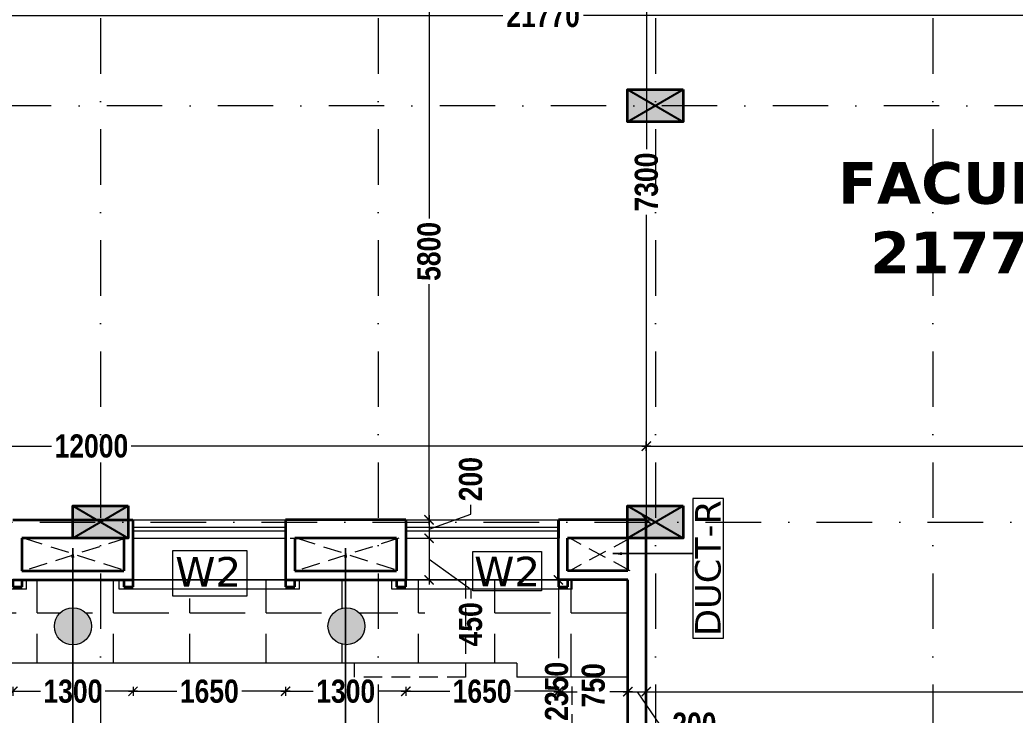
# Model space of a CAD drawing. Header units: millimetres. Extents: x -3092155 to 4513934, y -12317808 to 1850003.
# Drawn here: x -442386 to -431625, y -5577972 to -5570459 of the extents above; entities that cross this region are included whole.
import ezdxf

# ---------------------------------------------------------------- set-up
doc = ezdxf.new("R2010")
doc.units = ezdxf.units.MM
doc.header["$LTSCALE"] = 2
doc.header["$MEASUREMENT"] = 0
doc.header["$PDMODE"] = 34
doc.header["$PDSIZE"] = 500
for name, pattern in [('DASHDOT', [1, 0.5, -0.25, 0, -0.25]), ('DASHED2', [0.375, 0.25, -0.125]), ('HIDDEN', [0.375, 0.25, -0.125])]:
    doc.linetypes.add(name, pattern=pattern)
for name, color, linetype, lineweight in [('COL. R', 140, 'Continuous', 15), ('coloumn', 10, 'Continuous', 35), ('cornice', 12, 'Continuous', 25), ('D DIM', 250, 'Continuous', 9), ('DUCT', 37, 'Continuous', 35), ('glass', 5, 'Continuous', 15), ('GRID', 251, 'DASHDOT', 5), ('HAT', 42, 'Continuous', 5), ('PROJ', 251, 'HIDDEN', 5), ('SILL', 74, 'Continuous', 9), ('TEXT', 7, 'Continuous', 13), ('W2', 162, 'Continuous', 5)]:
    doc.layers.add(name, color=color, linetype=linetype, lineweight=lineweight)
doc.layers.add('DOT', color=7, linetype='DASHED2', lineweight=0, true_color=0x89067c)
doc.layers.add('duct text', color=7, linetype='Continuous', lineweight=5, true_color=0x30182a)
doc.styles.add('door', font='arial.ttf', dxfattribs={"height": 70})
doc.styles.add('INNER DIM', font='ARIALNB.TTF', dxfattribs={"height": 250})
doc.styles.add('style2', font='verdana.ttf')
doc.dimstyles.new('DOOR', dxfattribs={"dimtxt": 100, "dimasz": 100, "dimexe": 25, "dimexo": 50, "dimgap": 25, "dimtad": 0, "dimtih": 1, "dimtoh": 1, "dimdec": 0, "dimzin": 3, "dimdsep": 46, "dimtxsty": 'door', "dimblk": 'OBLIQUE', "dimcen": 200, "dimclrd": 256, "dimclre": 256, "dimclrt": 256, "dimadec": 0, "dimazin": 0, "dimtfac": 1, "dimtdec": 0, "dimtofl": 0, "dimtmove": 2, "dimatfit": 3, "dimfxl": 300, "dimfxlon": 1, "dimfrac": 1, "dimtolj": 1, "dimtzin": 0, "dimlwd": -1, "dimlwe": -1, "dimarcsym": 0})
doc.dimstyles.new('external final', dxfattribs={"dimscale": 0, "dimtxt": 250, "dimasz": 100, "dimexe": 50, "dimexo": 50, "dimgap": 50, "dimtad": 0, "dimdec": 0, "dimzin": 0, "dimdsep": 46, "dimtxsty": 'INNER DIM', "dimblk": 'ARCHTICK', "dimcen": 100, "dimdle": 50, "dimclrd": 256, "dimclre": 256, "dimclrt": 256, "dimadec": 0, "dimazin": 0, "dimtfac": 1, "dimtdec": 0, "dimtix": 1, "dimtmove": 1, "dimatfit": 3, "dimfxl": 50, "dimfxlon": 1, "dimtolj": 1, "dimtzin": 0, "dimlwd": -1, "dimlwe": -1, "dimarcsym": 1})

# ---------------------------------------------------------------- blocks, each defined once
blk = doc.blocks.new('_ArchTick')
at = {"color": 0, "linetype": 'ByBlock', "const_width": 0.15}
blk.add_lwpolyline([(-0.5, -0.5), (0.5, 0.5)], dxfattribs=at)
blk = doc.blocks.new('*D40')
at = {"layer": 'D DIM', "ltscale": 100, "transparency": 16777216}
for p, q in [((-436513, -5576511), (-436613, -5576511)), ((-436563, -5576461), (-436563, -5577357)), ((-436563, -5578911), (-436563, -5578073)), ((-436513, -5578861), (-436613, -5578861))]:
    blk.add_line(p, q, dxfattribs=at)
at = {"layer": 'Defpoints', "color": 0, "lineweight": 50, "ltscale": 100, "transparency": 16777216}
for p in [(-436563, -5576511), (-435813, -5576511), (-435613, -5578861)]:
    blk.add_point(p, dxfattribs=at)
at = {"layer": 'D DIM', "ltscale": 100, "transparency": 16777216, "xscale": 100, "yscale": 100, "zscale": 100}
for p, rotation in [((-436563, -5576511), 90), ((-436563, -5578861), 270)]:
    blk.add_blockref('_ArchTick', p, dxfattribs=dict(at, rotation=rotation))
at = {"layer": 'D DIM', "ltscale": 100, "transparency": 16777216, "insert": (-436582, -5577715), "char_height": 250, "attachment_point": 5, "rotation": 90, "style": 'INNER DIM'}
blk.add_mtext('\\A1;2350', dxfattribs=at)
blk = doc.blocks.new('*D41')
at = {"layer": 'D DIM', "ltscale": 100, "transparency": 16777216}
for p, q in [((-436613, -5577719), (-436362, -5577719)), ((-436563, -5577669), (-436563, -5577769)), ((-435763, -5577719), (-436007, -5577719)), ((-435813, -5577669), (-435813, -5577769))]:
    blk.add_line(p, q, dxfattribs=at)
at = {"layer": 'Defpoints', "color": 0, "lineweight": 50, "ltscale": 100, "transparency": 16777216}
for p in [(-436563, -5576511), (-435813, -5576511), (-436563, -5577719)]:
    blk.add_point(p, dxfattribs=at)
at = {"layer": 'D DIM', "ltscale": 100, "transparency": 16777216, "xscale": 100, "yscale": 100, "zscale": 100, "rotation": 180}
blk.add_blockref('_ArchTick', (-436563, -5577719), dxfattribs=at)
at = {"layer": 'D DIM', "ltscale": 100, "transparency": 16777216, "xscale": 100, "yscale": 100, "zscale": 100}
blk.add_blockref('_ArchTick', (-435813, -5577719), dxfattribs=at)
at = {"layer": 'D DIM', "ltscale": 100, "transparency": 16777216, "insert": (-436185, -5577650), "char_height": 250, "attachment_point": 5, "rotation": 90, "style": 'INNER DIM'}
blk.add_mtext('\\A1;750', dxfattribs=at)
blk = doc.blocks.new('*D42')
at = {"layer": 'D DIM', "ltscale": 100, "transparency": 16777216}
for p, q in [((-438263, -5577715), (-437739, -5577715)), ((-438213, -5577665), (-438213, -5577765)), ((-436513, -5577715), (-437038, -5577715)), ((-436563, -5577665), (-436563, -5577765))]:
    blk.add_line(p, q, dxfattribs=at)
at = {"layer": 'Defpoints', "color": 0, "lineweight": 50, "ltscale": 100, "transparency": 16777216}
for p in [(-438213, -5576061), (-436563, -5576061), (-438213, -5577715)]:
    blk.add_point(p, dxfattribs=at)
at = {"layer": 'D DIM', "ltscale": 100, "transparency": 16777216, "xscale": 100, "yscale": 100, "zscale": 100, "rotation": 180}
blk.add_blockref('_ArchTick', (-438213, -5577715), dxfattribs=at)
at = {"layer": 'D DIM', "ltscale": 100, "transparency": 16777216, "xscale": 100, "yscale": 100, "zscale": 100}
blk.add_blockref('_ArchTick', (-436563, -5577715), dxfattribs=at)
at = {"layer": 'D DIM', "ltscale": 100, "transparency": 16777216, "insert": (-437388, -5577715), "char_height": 250, "attachment_point": 5, "style": 'INNER DIM'}
blk.add_mtext('\\A1;1650', dxfattribs=at)
blk = doc.blocks.new('*D43')
at = {"layer": 'D DIM', "ltscale": 100, "transparency": 16777216}
for p, q in [((-439563, -5577715), (-439214, -5577715)), ((-439513, -5577665), (-439513, -5577765)), ((-438163, -5577715), (-438513, -5577715)), ((-438213, -5577665), (-438213, -5577765))]:
    blk.add_line(p, q, dxfattribs=at)
at = {"layer": 'Defpoints', "color": 0, "lineweight": 50, "ltscale": 100, "transparency": 16777216}
for p in [(-439513, -5576061), (-438213, -5576061), (-439513, -5577715)]:
    blk.add_point(p, dxfattribs=at)
at = {"layer": 'D DIM', "ltscale": 100, "transparency": 16777216, "xscale": 100, "yscale": 100, "zscale": 100, "rotation": 180}
blk.add_blockref('_ArchTick', (-439513, -5577715), dxfattribs=at)
at = {"layer": 'D DIM', "ltscale": 100, "transparency": 16777216, "xscale": 100, "yscale": 100, "zscale": 100}
blk.add_blockref('_ArchTick', (-438213, -5577715), dxfattribs=at)
at = {"layer": 'D DIM', "ltscale": 100, "transparency": 16777216, "insert": (-438863, -5577715), "char_height": 250, "attachment_point": 5, "style": 'INNER DIM'}
blk.add_mtext('\\A1;1300', dxfattribs=at)
blk = doc.blocks.new('*D44')
at = {"layer": 'D DIM', "ltscale": 100, "transparency": 16777216}
for p, q in [((-441213, -5577715), (-440688, -5577715)), ((-441163, -5577665), (-441163, -5577765)), ((-439463, -5577715), (-439988, -5577715)), ((-439513, -5577665), (-439513, -5577765))]:
    blk.add_line(p, q, dxfattribs=at)
at = {"layer": 'Defpoints', "color": 0, "lineweight": 50, "ltscale": 100, "transparency": 16777216}
for p in [(-441163, -5576061), (-439513, -5576061), (-441163, -5577715)]:
    blk.add_point(p, dxfattribs=at)
at = {"layer": 'D DIM', "ltscale": 100, "transparency": 16777216, "xscale": 100, "yscale": 100, "zscale": 100, "rotation": 180}
blk.add_blockref('_ArchTick', (-441163, -5577715), dxfattribs=at)
at = {"layer": 'D DIM', "ltscale": 100, "transparency": 16777216, "xscale": 100, "yscale": 100, "zscale": 100}
blk.add_blockref('_ArchTick', (-439513, -5577715), dxfattribs=at)
at = {"layer": 'D DIM', "ltscale": 100, "transparency": 16777216, "insert": (-440338, -5577715), "char_height": 250, "attachment_point": 5, "style": 'INNER DIM'}
blk.add_mtext('\\A1;1650', dxfattribs=at)
blk = doc.blocks.new('*D45')
at = {"layer": 'D DIM', "ltscale": 100, "transparency": 16777216}
for p, q in [((-442513, -5577715), (-442163, -5577715)), ((-442463, -5577665), (-442463, -5577765)), ((-441113, -5577715), (-441463, -5577715)), ((-441163, -5577665), (-441163, -5577765))]:
    blk.add_line(p, q, dxfattribs=at)
at = {"layer": 'Defpoints', "color": 0, "lineweight": 50, "ltscale": 100, "transparency": 16777216}
for p in [(-442463, -5576061), (-441163, -5576061), (-442463, -5577715)]:
    blk.add_point(p, dxfattribs=at)
at = {"layer": 'D DIM', "ltscale": 100, "transparency": 16777216, "xscale": 100, "yscale": 100, "zscale": 100, "rotation": 180}
blk.add_blockref('_ArchTick', (-442463, -5577715), dxfattribs=at)
at = {"layer": 'D DIM', "ltscale": 100, "transparency": 16777216, "xscale": 100, "yscale": 100, "zscale": 100}
blk.add_blockref('_ArchTick', (-441163, -5577715), dxfattribs=at)
at = {"layer": 'D DIM', "ltscale": 100, "transparency": 16777216, "insert": (-441813, -5577715), "char_height": 250, "attachment_point": 5, "style": 'INNER DIM'}
blk.add_mtext('\\A1;1300', dxfattribs=at)
blk = doc.blocks.new('*D542')
at = {"layer": 'D DIM', "ltscale": 100, "transparency": 16777216}
for p, q in [((-435661, -5568561), (-435561, -5568561)), ((-435611, -5568511), (-435611, -5571856)), ((-435611, -5575911), (-435611, -5572567)), ((-435661, -5575861), (-435561, -5575861))]:
    blk.add_line(p, q, dxfattribs=at)
at = {"layer": 'Defpoints', "color": 0, "lineweight": 50, "ltscale": 100, "transparency": 16777216}
for p in [(-435814, -5568561), (-435814, -5575861), (-435611, -5575861)]:
    blk.add_point(p, dxfattribs=at)
at = {"layer": 'D DIM', "ltscale": 100, "transparency": 16777216, "xscale": 100, "yscale": 100, "zscale": 100}
for p, rotation in [((-435611, -5568561), 90), ((-435611, -5575861), 270)]:
    blk.add_blockref('_ArchTick', p, dxfattribs=dict(at, rotation=rotation))
at = {"layer": 'D DIM', "ltscale": 100, "transparency": 16777216, "insert": (-435611, -5572211), "char_height": 250, "attachment_point": 5, "rotation": 90, "style": 'INNER DIM'}
blk.add_mtext('\\A1;7300', dxfattribs=at)
blk = doc.blocks.new('*D549')
at = {"layer": 'D DIM', "ltscale": 100, "transparency": 16777216}
for p, q in [((-438012, -5570061), (-437912, -5570061)), ((-437962, -5570011), (-437962, -5572606)), ((-437962, -5575911), (-437962, -5573316)), ((-438012, -5575861), (-437912, -5575861))]:
    blk.add_line(p, q, dxfattribs=at)
at = {"layer": 'Defpoints', "color": 0, "lineweight": 50, "ltscale": 100, "transparency": 16777216}
for p in [(-438693, -5570061), (-438213, -5575861), (-437962, -5575861)]:
    blk.add_point(p, dxfattribs=at)
at = {"layer": 'D DIM', "ltscale": 100, "transparency": 16777216, "xscale": 100, "yscale": 100, "zscale": 100}
for p, rotation in [((-437962, -5570061), 90), ((-437962, -5575861), 270)]:
    blk.add_blockref('_ArchTick', p, dxfattribs=dict(at, rotation=rotation))
at = {"layer": 'D DIM', "ltscale": 100, "transparency": 16777216, "insert": (-437962, -5572961), "char_height": 250, "attachment_point": 5, "rotation": 90, "style": 'INNER DIM'}
blk.add_mtext('\\A1;5800', dxfattribs=at)
blk = doc.blocks.new('*D550')
at = {"layer": 'D DIM', "ltscale": 100, "transparency": 16777216}
for p, q in [((-437512, -5575801), (-437512, -5575701)), ((-438012, -5575861), (-437912, -5575861)), ((-437962, -5575961), (-437512, -5575801)), ((-437962, -5575811), (-437962, -5576111)), ((-438012, -5576061), (-437912, -5576061))]:
    blk.add_line(p, q, dxfattribs=at)
at = {"layer": 'Defpoints', "color": 0, "lineweight": 50, "ltscale": 100, "transparency": 16777216}
for p in [(-438213, -5575861), (-438213, -5576061), (-437962, -5576061)]:
    blk.add_point(p, dxfattribs=at)
at = {"layer": 'D DIM', "ltscale": 100, "transparency": 16777216, "xscale": 100, "yscale": 100, "zscale": 100}
for p, rotation in [((-437962, -5575861), 90), ((-437962, -5576061), 270)]:
    blk.add_blockref('_ArchTick', p, dxfattribs=dict(at, rotation=rotation))
at = {"layer": 'D DIM', "ltscale": 100, "transparency": 16777216, "insert": (-437512, -5575422), "char_height": 250, "attachment_point": 5, "rotation": 90, "style": 'INNER DIM'}
blk.add_mtext('\\A1;200', dxfattribs=at)
blk = doc.blocks.new('*D551')
at = {"layer": 'D DIM', "ltscale": 100, "transparency": 16777216}
for p, q in [((-437962, -5576011), (-437962, -5576561)), ((-438012, -5576061), (-437912, -5576061)), ((-437962, -5576286), (-437512, -5576612)), ((-438012, -5576511), (-437912, -5576511)), ((-437512, -5576612), (-437512, -5576712))]:
    blk.add_line(p, q, dxfattribs=at)
at = {"layer": 'Defpoints', "color": 0, "lineweight": 50, "ltscale": 100, "transparency": 16777216}
for p in [(-438213, -5576061), (-438213, -5576511), (-437962, -5576511)]:
    blk.add_point(p, dxfattribs=at)
at = {"layer": 'D DIM', "ltscale": 100, "transparency": 16777216, "xscale": 100, "yscale": 100, "zscale": 100}
for p, rotation in [((-437962, -5576061), 90), ((-437962, -5576511), 270)]:
    blk.add_blockref('_ArchTick', p, dxfattribs=dict(at, rotation=rotation))
at = {"layer": 'D DIM', "ltscale": 100, "transparency": 16777216, "insert": (-437512, -5576991), "char_height": 250, "attachment_point": 5, "rotation": 90, "style": 'INNER DIM'}
blk.add_mtext('\\A1;450', dxfattribs=at)
blk = doc.blocks.new('*D566')
at = {"layer": 'D DIM', "ltscale": 100, "transparency": 16777216}
for p, q in [((-435863, -5577719), (-435563, -5577719)), ((-435813, -5577669), (-435813, -5577769)), ((-435713, -5577719), (-435471, -5578072)), ((-435613, -5577669), (-435613, -5577769)), ((-435471, -5578072), (-435371, -5578072))]:
    blk.add_line(p, q, dxfattribs=at)
at = {"layer": 'Defpoints', "color": 0, "lineweight": 50, "ltscale": 100, "transparency": 16777216}
for p in [(-435813, -5577400), (-435613, -5577400), (-435613, -5577719)]:
    blk.add_point(p, dxfattribs=at)
at = {"layer": 'D DIM', "ltscale": 100, "transparency": 16777216, "xscale": 100, "yscale": 100, "zscale": 100, "rotation": 180}
blk.add_blockref('_ArchTick', (-435813, -5577719), dxfattribs=at)
at = {"layer": 'D DIM', "ltscale": 100, "transparency": 16777216, "xscale": 100, "yscale": 100, "zscale": 100}
blk.add_blockref('_ArchTick', (-435613, -5577719), dxfattribs=at)
at = {"layer": 'D DIM', "ltscale": 100, "transparency": 16777216, "insert": (-435093, -5578072), "char_height": 250, "attachment_point": 5, "style": 'INNER DIM'}
blk.add_mtext('\\A1;200', dxfattribs=at)
blk = doc.blocks.new('*D567')
at = {"layer": 'D DIM', "ltscale": 100, "transparency": 16777216}
for p, q in [((-435663, -5577719), (-431086, -5577719)), ((-435613, -5577669), (-435613, -5577769)), ((-425794, -5577719), (-430372, -5577719)), ((-425844, -5577669), (-425844, -5577769))]:
    blk.add_line(p, q, dxfattribs=at)
at = {"layer": 'Defpoints', "color": 0, "lineweight": 50, "ltscale": 100, "transparency": 16777216}
for p in [(-435613, -5577400), (-425844, -5577392), (-425844, -5577719)]:
    blk.add_point(p, dxfattribs=at)
at = {"layer": 'D DIM', "ltscale": 100, "transparency": 16777216, "xscale": 100, "yscale": 100, "zscale": 100, "rotation": 180}
blk.add_blockref('_ArchTick', (-435613, -5577719), dxfattribs=at)
at = {"layer": 'D DIM', "ltscale": 100, "transparency": 16777216, "xscale": 100, "yscale": 100, "zscale": 100}
blk.add_blockref('_ArchTick', (-425844, -5577719), dxfattribs=at)
at = {"layer": 'D DIM', "ltscale": 100, "transparency": 16777216, "insert": (-430729, -5577719), "char_height": 250, "attachment_point": 5, "style": 'INNER DIM'}
blk.add_mtext('\\A1;9770', dxfattribs=at)
blk = doc.blocks.new('*D572')
at = {"layer": 'D DIM', "ltscale": 100, "transparency": 16777216}
for p, q in [((-447663, -5570412), (-437166, -5570412)), ((-447613, -5570462), (-447613, -5570362)), ((-425794, -5570412), (-436291, -5570412)), ((-425844, -5570462), (-425844, -5570362))]:
    blk.add_line(p, q, dxfattribs=at)
at = {"layer": 'Defpoints', "color": 0, "lineweight": 50, "ltscale": 100, "transparency": 16777216}
for p in [(-447613, -5570412), (-447613, -5571611), (-425844, -5571611)]:
    blk.add_point(p, dxfattribs=at)
at = {"layer": 'D DIM', "ltscale": 100, "transparency": 16777216, "xscale": 100, "yscale": 100, "zscale": 100, "rotation": 180}
blk.add_blockref('_ArchTick', (-447613, -5570412), dxfattribs=at)
at = {"layer": 'D DIM', "ltscale": 100, "transparency": 16777216, "xscale": 100, "yscale": 100, "zscale": 100}
blk.add_blockref('_ArchTick', (-425844, -5570412), dxfattribs=at)
at = {"layer": 'D DIM', "ltscale": 100, "transparency": 16777216, "insert": (-436729, -5570412), "char_height": 250, "attachment_point": 5, "style": 'INNER DIM'}
blk.add_mtext('\\A1;21770', dxfattribs=at)
blk = doc.blocks.new('*D577')
at = {"layer": 'D DIM', "ltscale": 100, "transparency": 16777216}
for p, q in [((-447613, -5575115), (-447613, -5575015)), ((-435613, -5575115), (-435613, -5575015)), ((-447663, -5575065), (-442043, -5575065)), ((-435563, -5575065), (-441184, -5575065))]:
    blk.add_line(p, q, dxfattribs=at)
at = {"layer": 'Defpoints', "color": 0, "lineweight": 50, "ltscale": 100, "transparency": 16777216}
for p in [(-435613, -5575065), (-447613, -5575711), (-435613, -5576061)]:
    blk.add_point(p, dxfattribs=at)
at = {"layer": 'D DIM', "ltscale": 100, "transparency": 16777216, "xscale": 100, "yscale": 100, "zscale": 100, "rotation": 180}
blk.add_blockref('_ArchTick', (-447613, -5575065), dxfattribs=at)
at = {"layer": 'D DIM', "ltscale": 100, "transparency": 16777216, "xscale": 100, "yscale": 100, "zscale": 100}
blk.add_blockref('_ArchTick', (-435613, -5575065), dxfattribs=at)
at = {"layer": 'D DIM', "ltscale": 100, "transparency": 16777216, "insert": (-441613, -5575065), "char_height": 250, "attachment_point": 5, "style": 'INNER DIM'}
blk.add_mtext('\\A1;12000', dxfattribs=at)
blk = doc.blocks.new('*D578')
at = {"layer": 'D DIM', "ltscale": 100, "transparency": 16777216}
for p, q in [((-435613, -5575115), (-435613, -5575015)), ((-425844, -5575115), (-425844, -5575015)), ((-435663, -5575065), (-431086, -5575065)), ((-425794, -5575065), (-430372, -5575065))]:
    blk.add_line(p, q, dxfattribs=at)
at = {"layer": 'Defpoints', "color": 0, "lineweight": 50, "ltscale": 100, "transparency": 16777216}
for p in [(-425844, -5575065), (-435613, -5576061), (-425844, -5576061)]:
    blk.add_point(p, dxfattribs=at)
at = {"layer": 'D DIM', "ltscale": 100, "transparency": 16777216, "xscale": 100, "yscale": 100, "zscale": 100, "rotation": 180}
blk.add_blockref('_ArchTick', (-435613, -5575065), dxfattribs=at)
at = {"layer": 'D DIM', "ltscale": 100, "transparency": 16777216, "xscale": 100, "yscale": 100, "zscale": 100}
blk.add_blockref('_ArchTick', (-425844, -5575065), dxfattribs=at)
at = {"layer": 'D DIM', "ltscale": 100, "transparency": 16777216, "insert": (-430729, -5575065), "char_height": 250, "attachment_point": 5, "style": 'INNER DIM'}
blk.add_mtext('\\A1;9770', dxfattribs=at)
blk = doc.blocks.new('S.F')
at = {"layer": 'coloumn', "ltscale": 100}
for points in [[(50455, -5879406), (50455, -5879756), (49855, -5879756), (49855, -5879406)], [(44455, -5883906), (44455, -5884256), (43855, -5884256), (43855, -5883906)], [(50455, -5883906), (50455, -5884256), (49855, -5884256), (49855, -5883906)]]:
    blk.add_hatch(color=256, dxfattribs=at).paths.add_polyline_path(points)
at = {"layer": 'coloumn', "lineweight": 25, "ltscale": 100}
for p, q in [((49855, -5879756), (50455, -5879406)), ((49855, -5879406), (50455, -5879756)), ((43855, -5884256), (44455, -5883906)), ((43855, -5883906), (44455, -5884256)), ((49855, -5884256), (50455, -5883906)), ((49855, -5883906), (50455, -5884256))]:
    blk.add_line(p, q, dxfattribs=at)
at = {"layer": 'coloumn', "ltscale": 100}
for points in [[(50455, -5879406), (50455, -5879756), (49855, -5879756), (49855, -5879406)], [(44455, -5883906), (44455, -5884256), (43855, -5884256), (43855, -5883906)], [(50455, -5883906), (50455, -5884256), (49855, -5884256), (49855, -5883906)]]:
    blk.add_lwpolyline(points, close=True, dxfattribs=at)
blk = doc.blocks.new('yhyjhr')
at = {"layer": 'COL. R', "ltscale": 100}
h = blk.add_hatch(color=256, dxfattribs=at)
h.set_gradient(color1=(0, 127, 255), color2=(41, 148, 255), one_color=1, tint=0.58)
h.paths.add_polyline_path([(-422317, -6086298, 1), (-421917, -6086298, 1)])
blk.add_circle((-422117, -6086298), 200, dxfattribs=at)
blk = doc.blocks.new('_Oblique')
at = {"color": 0, "linetype": 'ByBlock', "lineweight": -2}
blk.add_line((-0.5, -0.5), (0.5, 0.5), dxfattribs=at)
blk = doc.blocks.new('ujuj')
at = {"layer": 'DUCT', "ltscale": 100}
for p, q in [((-427849, -5813156), (-427849, -5813081)), ((-427849, -5813081), (-427749, -5813081)), ((-427749, -5813081), (-427749, -5813156)), ((-426099, -5813156), (-426099, -5813081)), ((-426099, -5813081), (-425999, -5813081)), ((-425999, -5813081), (-425999, -5813156))]:
    blk.add_line(p, q, dxfattribs=at)
at = {"layer": 'PROJ', "ltscale": 250}
blk.add_line((-426099, -5813156), (-427749, -5813156), dxfattribs=at)
at = {"layer": 'SILL', "ltscale": 100}
for p, q in [((-425949, -5813056), (-427899, -5813056)), ((-427899, -5813056), (-427899, -5813156)), ((-425949, -5813056), (-425949, -5813156)), ((-426099, -5813156), (-427749, -5813156))]:
    blk.add_line(p, q, dxfattribs=at)
blk = doc.blocks.new('hyh')
at = {"layer": 'duct text', "ltscale": 0.1}
blk.add_lwpolyline([(-171525, -5621129), (-171525, -5619620), (-171854, -5619620), (-171854, -5621129)], close=True, dxfattribs=at)
at = {"layer": 'duct text', "ltscale": 0.1, "insert": (-171690, -5620373), "char_height": 276.64, "width": 1547.24, "attachment_point": 5, "rotation": 90, "style": 'style2'}
blk.add_mtext('\\pt3043;DUCT-R', dxfattribs=at)
at = {"layer": 'duct text', "ltscale": 0.1}
for points in [[(-178559, -5620159), (-178559, -5622059), (-178559, -5620159)], [(-175609, -5620159), (-175609, -5622059), (-175609, -5620159)], [(-172720, -5620217), (-171854, -5620217), (-172720, -5620217)]]:
    blk.add_leader(points, dimstyle='DOOR', dxfattribs=at)

msp = doc.modelspace()

# ---------------------------------------------------------------- hatches: boundary and pattern name
at = {"layer": 'HAT', "ltscale": 100}
h = msp.add_hatch(dxfattribs=at)
h.set_pattern_fill('ANGLE', color=256, scale=3000, style=0)
h.set_pattern_definition([(0, (-0.4, 141206), (0, 825), [600, -225]), (90, (-0.4, 141206), (-825, 5e-14), [600, -225])])
h.paths.add_polyline_path([(-446068.7, -5576711), (-446530.5, -5576711), (-446530.5, -5576511.2), (-447063.4, -5576511.2), (-447063.4, -5576511.2), (-447813.9, -5576511.2), (-447813.9, -5577561.2), (-446614.2, -5577561.2), (-446614.2, -5577411.2), (-446068.7, -5577411.2)])
h.paths.add_polyline_path([(-438005.9, -5576575.8), (-437567.6, -5576575.8), (-437567.6, -5576511.1), (-438213.4, -5576511.1), (-438213.4, -5576511.1), (-439513.4, -5576511.3), (-439513.4, -5576511.2), (-439909.9, -5576511.2), (-439909.9, -5576711), (-440630.5, -5576711), (-440630.5, -5576511.1), (-441163.4, -5576511.1), (-441163.4, -5576511.1), (-442463.4, -5576511.3), (-442463.4, -5576511.2), (-442860.2, -5576511.2), (-442860.2, -5576711), (-443580.8, -5576711), (-443580.8, -5576511.1), (-444113.4, -5576511.1), (-444113.8, -5576511.1), (-445413.8, -5576511.3), (-445413.8, -5576511.2), (-445809.9, -5576511.2), (-445809.9, -5576711), (-446068.7, -5576711), (-446068.7, -5577411.2), (-437567.6, -5577411.2), (-437567.6, -5577069.9), (-438005.9, -5577069.9)])
h.paths.add_polyline_path([(-444570.4, -5577011.2, -1), (-444970.4, -5577011.2, -1)], flags=16)
h.paths.add_polyline_path([(-441612.9, -5577012.8, -1), (-442012.9, -5577012.8, -1)], flags=16)
h.paths.add_polyline_path([(-438655.5, -5577011.2, -1), (-439055.5, -5577011.2, -1)], flags=16)
h.paths.add_polyline_path([(-435814.3, -5576511.2), (-436563.4, -5576511.2), (-436563.4, -5576511.2), (-437567.6, -5576511.1), (-437567.6, -5576575.8), (-437285.3, -5576575.8), (-437285.3, -5577069.9), (-437567.6, -5577069.9), (-437567.6, -5577411.2), (-437013.7, -5577411.2), (-437013.7, -5577561.2), (-435814.3, -5577561.2), (-435814.3, -5577511.2)])
h.paths.add_polyline_path([(-438084.7, -5576566.4), (-437251, -5576566.4), (-437251, -5577052.6), (-438084.7, -5577052.6)], flags=9)

# ---------------------------------------------------------------- linework, layer by layer
at = {"layer": 'DOT', "ltscale": 400}
for p, q in [((-442338.9, -5576061.2), (-441238.9, -5576411.2)), ((-441238.9, -5576061.2), (-442338.9, -5576411.2)), ((-439464.3, -5576061.2), (-438264.6, -5576061.2)), ((-439388.9, -5576061.2), (-438288.9, -5576411.2)), ((-438288.9, -5576061.2), (-439388.9, -5576411.2)), ((-435788.9, -5576411.2), (-436438.9, -5576061.2)), ((-435788.9, -5576061.2), (-436438.9, -5576411.2)), ((-437567.6, -5576511.1), (-437567.6, -5577561.2)), ((-438767.4, -5577411.2), (-444869, -5577411.2)), ((-439464.3, -5577411.2), (-444164.8, -5577411.2)), ((-438767.4, -5577561.2), (-438767.4, -5577411.2)), ((-437013.7, -5577411.2), (-437013.7, -5577561.2)), ((-437567.6, -5577561.2), (-438767.4, -5577561.2)), ((-436414.3, -5580261.2), (-436414.3, -5577561.2))]:
    msp.add_line(p, q, dxfattribs=at)
at = {"layer": 'DOT', "linetype": 'Continuous', "ltscale": 400}
for p, q in [((-447063.4, -5576511.2), (-436563.4, -5576511.2)), ((-437013.7, -5577411.2), (-446614.2, -5577411.2)), ((-435813.9, -5577561.2), (-437013.7, -5577561.2))]:
    msp.add_line(p, q, dxfattribs=at)
at = {"layer": 'DUCT', "ltscale": 100}
for p, q in [((-442463.4, -5575861.2), (-441163.4, -5575861.2)), ((-441163.4, -5575861.2), (-441163.4, -5576511.1)), ((-438213.8, -5575861.2), (-439513.8, -5575861.2)), ((-439513.8, -5575861.2), (-439513.8, -5576511.3)), ((-438213.8, -5575861.2), (-438213.8, -5576511.1)), ((-436563.4, -5575861.2), (-436563.4, -5576061.2)), ((-436563.4, -5576511.2), (-436563.4, -5575861.2)), ((-435613.9, -5575861.2), (-436563.4, -5575861.2)), ((-435614.3, -5578861.2), (-435614.3, -5575861.2)), ((-441263.4, -5576061.2), (-442364.5, -5576061.2)), ((-442364.5, -5576061.2), (-442364.5, -5576411.3)), ((-441263.4, -5576061.2), (-441263.4, -5576411.1)), ((-438313.4, -5576061.2), (-439413.4, -5576061.2)), ((-439413.4, -5576061.2), (-439413.4, -5576411.3)), ((-438313.4, -5576061.2), (-438313.4, -5576411.1)), ((-436463.4, -5576411.2), (-436463.4, -5576061.2)), ((-435814.3, -5576061.2), (-436463.4, -5576061.2)), ((-435814.3, -5576411.2), (-435814.3, -5576061.2)), ((-442364.5, -5576411.3), (-441263.4, -5576411.1)), ((-439413.4, -5576411.3), (-438313.4, -5576411.1)), ((-435814.3, -5576411.2), (-436463.4, -5576411.2)), ((-442463.4, -5576511.3), (-441163.4, -5576511.1)), ((-439513.8, -5576511.3), (-438213.8, -5576511.1)), ((-435814.3, -5576511.2), (-436563.4, -5576511.2)), ((-435814.3, -5579661.2), (-435814.3, -5576511.2))]:
    msp.add_line(p, q, dxfattribs=at)
at = {"layer": 'glass', "ltscale": 100}
for p, q in [((-441164.3, -5575941.2), (-439513.8, -5575941.2)), ((-441164.3, -5575981.2), (-439513.8, -5575981.2)), ((-438214.3, -5575941.2), (-436564.3, -5575941.2)), ((-438214.3, -5575981.2), (-436564.3, -5575981.2))]:
    msp.add_line(p, q, dxfattribs=at)
at = {"layer": 'GRID', "color": 5, "ltscale": 600}
for p, q in [((-441513.9, -5499634.4), (-441513.9, -5584428.2)), ((-438513.9, -5499634.4), (-438513.9, -5584428.2)), ((-435513.9, -5499634.4), (-435513.9, -5584428.2)), ((-432513.9, -5499634.4), (-432513.9, -5584428.2))]:
    msp.add_line(p, q, dxfattribs=at)
at = {"layer": 'GRID', "color": 6, "ltscale": 600}
for p, q in [((-366440.7, -5571386.2), (-461068.2, -5571386.2)), ((-460173.8, -5575886.2), (-367334.4, -5575886.2))]:
    msp.add_line(p, q, dxfattribs=at)
at = {"layer": 'SILL', "ltscale": 100}
for p, q in [((-441163.4, -5575861.2), (-439513.4, -5575861.2)), ((-438213.8, -5575861.2), (-436563.4, -5575861.2)), ((-441163.4, -5576061.2), (-439513.4, -5576061.2)), ((-438213.8, -5576061.2), (-436563.4, -5576061.2))]:
    msp.add_line(p, q, dxfattribs=at)
at = {"layer": 'W2', "lineweight": 15, "ltscale": 0.1}
for p, q in [((-440732.2, -5576193.2), (-439930.6, -5576193.2)), ((-440732.2, -5576687.2), (-440732.2, -5576193.2)), ((-439930.6, -5576193.2), (-439930.6, -5576687.2)), ((-439930.6, -5576687.2), (-440732.2, -5576687.2))]:
    msp.add_line(p, q, dxfattribs=at)
at = {"layer": 'W2', "ltscale": 100}
msp.add_lwpolyline([(-437488.5, -5576203.3), (-436745.3, -5576203.3), (-436745.3, -5576629), (-437488.5, -5576629)], close=True, dxfattribs=at)

# ---------------------------------------------------------------- block references
at = {"layer": 'COL. R'}
for p in [(-19695.4, 509285.4), (-16738, 509287)]:
    msp.add_blockref('yhyjhr', p, dxfattribs=at)
at = {"layer": 'coloumn'}
msp.add_blockref('S.F', (-485670.2, 308195), dxfattribs=at)
at = {"layer": 'cornice', "color": 3, "lineweight": 50}
msp.add_blockref('hyh', (-263254.8, 43989.8), dxfattribs=at)
at = {"layer": 'cornice', "color": 3, "lineweight": 50, "xscale": -1, "rotation": 180}
for p in [(-16364.1, -11389667.5), (-13414.1, -11389667.5), (-10464.1, -11389667.4)]:
    msp.add_blockref('ujuj', p, dxfattribs=at)

# ---------------------------------------------------------------- texts
at = {"layer": 'TEXT', "ltscale": 0.1, "insert": (-430805.7, -5572600.2), "char_height": 450, "attachment_point": 5, "style": 'style2'}
msp.add_mtext('\\pt4950;{\\fVerdana|b1|i0|c0|p34;FACULTY ROOM\\P21770X21000}', dxfattribs=at)
at = {"layer": 'W2', "style": 'style2'}
for p in [(-440706.6, -5576583.7), (-437474.3, -5576580.5)]:
    msp.add_text('W2', height=320, dxfattribs=at).set_placement(p)

# ---------------------------------------------------------------- dimensions: what is measured, and where the dimension line sits
at = {"layer": 'D DIM', "ltscale": 100}
for base, p1, p2, picture, middle in [((-435610.8, -5575861.2), (-435813.9, -5568561.2), (-435813.9, -5575861.2), '*D542', (-435610.8, -5572211.2)), ((-437961.7, -5575861.2), (-438693.5, -5570061.2), (-438213.5, -5575861.2), '*D549', (-437961.7, -5572961.2))]:
    dim = msp.add_linear_dim(base=base, p1=p1, p2=p2, angle=90, dimstyle='external final', override={"dimscale": 1}, dxfattribs=at)
    dim.commit()
    dim.dimension.update_dxf_attribs({"geometry": picture, "text_midpoint": middle})
for base, p1, p2, picture, middle in [((-447613.5, -5570412.4), (-425843.9, -5571611.2), (-447613.5, -5571611.2), '*D572', (-436728.7, -5570412.4)), ((-435613.5, -5575065.1), (-447613.5, -5575711.2), (-435613.5, -5576061.2), '*D577', (-441613.5, -5575065.1)), ((-425843.9, -5575065.1), (-435613.5, -5576061.2), (-425843.9, -5576061.2), '*D578', (-430728.7, -5575065.1)), ((-442463, -5577714.7), (-441163, -5576061.2), (-442463, -5576061.2), '*D45', (-441813, -5577714.7)), ((-441163, -5577714.7), (-439513.4, -5576061.2), (-441163, -5576061.2), '*D44', (-440338.2, -5577714.7)), ((-439513.4, -5577714.7), (-438213.4, -5576061.2), (-439513.4, -5576061.2), '*D43', (-438863.4, -5577714.7)), ((-438213.4, -5577714.7), (-436563.5, -5576061.2), (-438213.4, -5576061.2), '*D42', (-437388.4, -5577714.7)), ((-425843.9, -5577718.6), (-435613.5, -5577400.3), (-425843.9, -5577392.2), '*D567', (-430728.7, -5577718.6))]:
    dim = msp.add_linear_dim(base=base, p1=p1, p2=p2, dimstyle='external final', override={"dimscale": 1}, dxfattribs=at)
    dim.commit()
    dim.dimension.update_dxf_attribs({"geometry": picture, "text_midpoint": middle})
for base, p1, p2, picture, middle in [((-437961.7, -5576061.2), (-438213.5, -5575861.2), (-438213.4, -5576061.2), '*D550', (-437512.3, -5575650.8)), ((-437961.7, -5576511.2), (-438213.4, -5576061.2), (-438213.5, -5576511.2), '*D551', (-437511.8, -5576762.1)), ((-436563.5, -5576511.2), (-435613.5, -5578861.2), (-435813.5, -5576511.2), '*D40', (-436581.9, -5577714.7))]:
    dim = msp.add_linear_dim(base=base, p1=p1, p2=p2, angle=90, dimstyle='external final', override={"dimscale": 1}, dxfattribs=at)
    dim.commit()
    dim.dimension.update_dxf_attribs({"geometry": picture, "text_midpoint": middle, "dimtype": 160})
dim = msp.add_linear_dim(base=(-436563.5, -5577718.6), p1=(-435813.5, -5576511.2), p2=(-436563.5, -5576511.2), dimstyle='external final', override={"dimscale": 1}, dxfattribs=at)
dim.commit()
dim.dimension.update_dxf_attribs({"geometry": '*D41', "text_midpoint": (-436184.6, -5577649.9), "dimtype": 160, "text_rotation": 90})
dim = msp.add_linear_dim(base=(-435613.5, -5577718.6), p1=(-435813.5, -5577400.3), p2=(-435613.5, -5577400.3), dimstyle='external final', override={"dimscale": 1}, dxfattribs=at)
dim.commit()
dim.dimension.update_dxf_attribs({"geometry": '*D566', "text_midpoint": (-435321.4, -5578071.7), "dimtype": 160})

doc.saveas('drawing.dxf')
